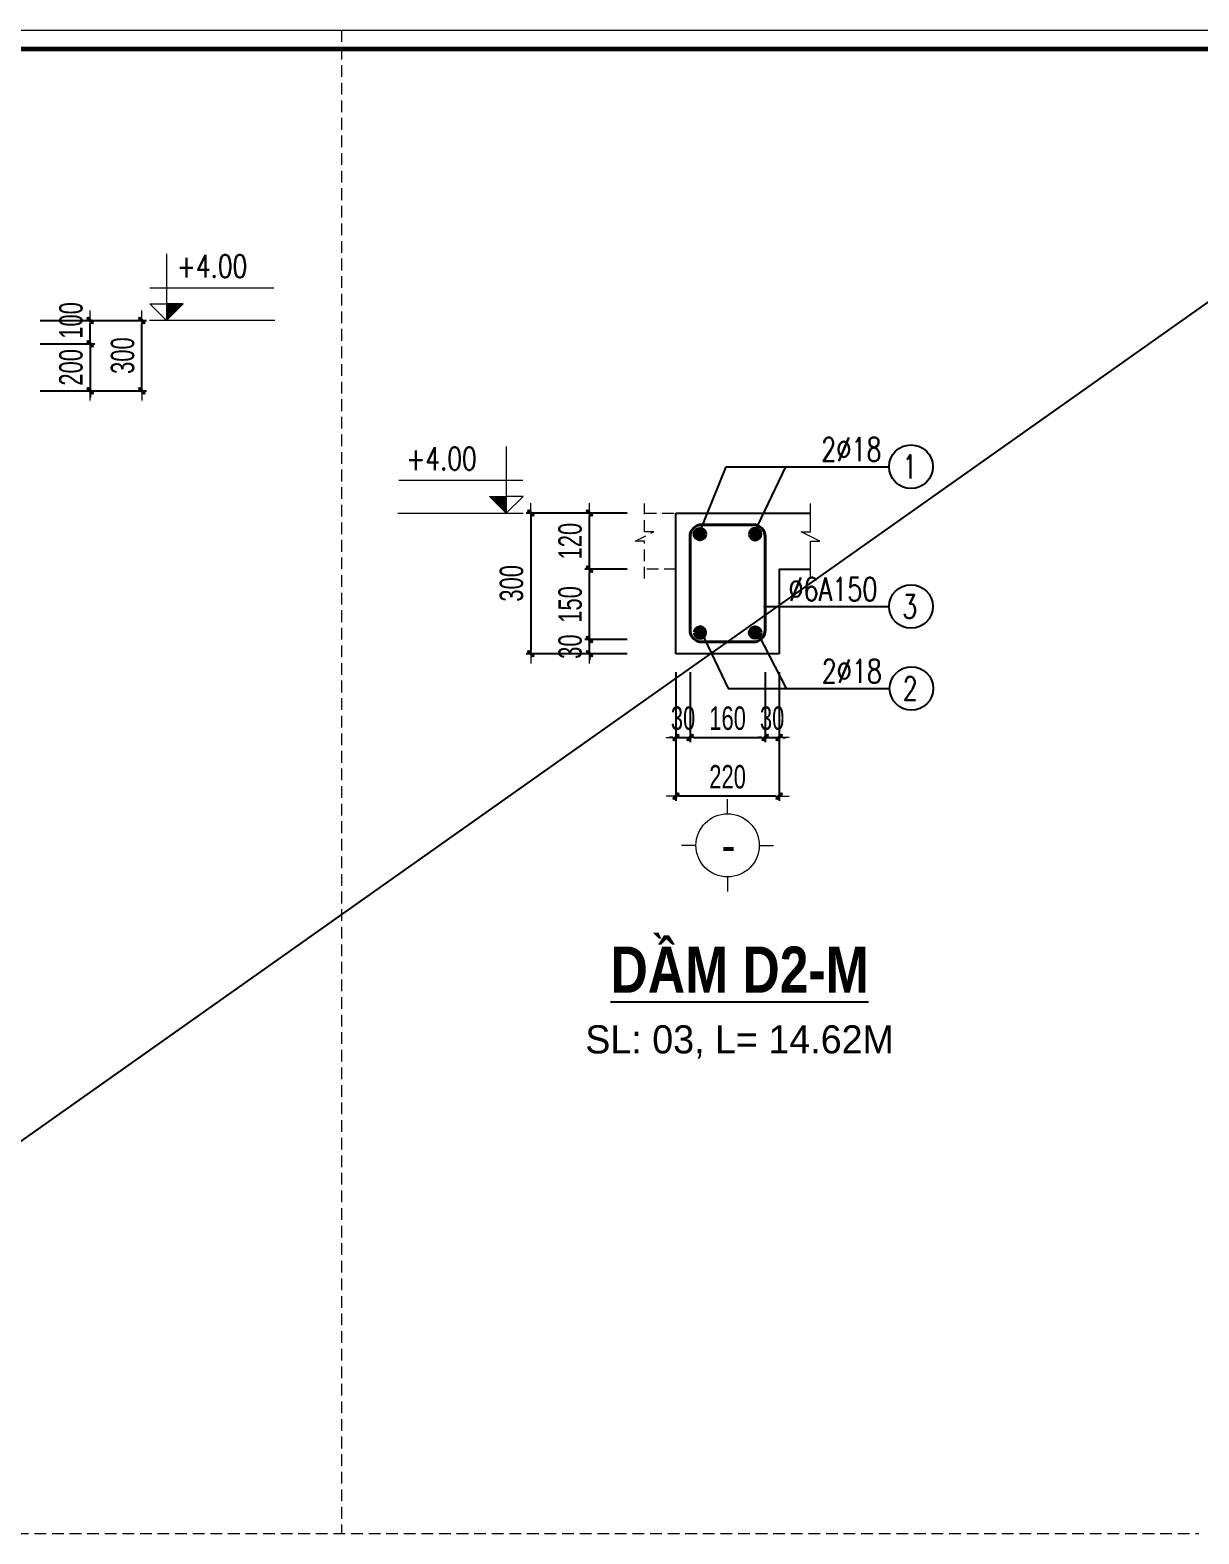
# Model space of a CAD drawing. Header units: millimetres. Extents: x -295047 to 263296, y -724756 to -308748.
# Drawn here: x -7968 to -2984, y -351020 to -344605 of the extents above; entities that cross this region are included whole.
import ezdxf
from ezdxf.enums import TextEntityAlignment as Align

# ---------------------------------------------------------------- set-up
doc = ezdxf.new("R2010")
doc.units = ezdxf.units.MM
doc.header["$MEASUREMENT"] = 0
doc.header["$PDMODE"] = 32
doc.linetypes.add('HIDDEN', pattern=[0.375, 0.25, -0.125])
doc.layers.get('Defpoints').update_dxf_attribs({"color": 1})
for name, color, linetype, lineweight in [('EG Dim', 8, 'Continuous', 15), ('EG Text1', 3, 'Continuous', 20), ('Khac', 156, 'Continuous', 9), ('Khungten_LCDI', 7, 'Continuous', 5), ('KICHTHUOC', 8, 'Continuous', 18), ('LC Dim', 8, 'Continuous', 18), ('LC ISO', 153, 'Continuous', 13), ('LC MANH DUT', 35, 'HIDDEN', 5), ('LC Net dam2', 6, 'Continuous', 40), ('LC Net dam3', 1, 'Continuous', 60), ('LC Net manh', 219, 'Continuous', 5), ('LC Net thay', 7, 'Continuous', 25), ('LC Text1', 3, 'Continuous', 20), ('LC Text2', 7, 'Continuous', 25)]:
    doc.layers.add(name, color=color, linetype=linetype, lineweight=lineweight)
doc.layers.add('KCS_Plotter', color=11, linetype='Continuous', plot=False)
doc.styles.add('EG Huy', font='vnsimli.shx', dxfattribs={"width": 0.75})
doc.styles.add('HOATBIF', font='hoatbif.shx', dxfattribs={"width": 0.7})
doc.styles.add('Khungten', font='VHAVAN.TTF', dxfattribs={"width": 0.9, "height": 5000})
doc.styles.add('LC 1', font='VHAVANB.TTF')
doc.styles.add('LC 3', font='vnsimli.shx', dxfattribs={"width": 0.75})
doc.styles.add('LC3', font='VHARIALB.TTF', dxfattribs={"width": 0.8})
doc.styles.add('Title', font='VHBLACK.TTF', dxfattribs={"width": 0.8})
doc.dimstyles.new('1-100(1-40)', dxfattribs={"dimscale": 40, "dimtxt": 2.5, "dimasz": 0.35, "dimexe": 0.5, "dimexo": 0, "dimgap": 0.8, "dimtad": 1, "dimdec": 0, "dimzin": 0, "dimdsep": 46, "dimtxsty": 'HOATBIF', "dimblk1": 'DOT', "dimblk2": 'DOT', "dimsah": 1, "dimcen": -1, "dimdle": 1, "dimclrd": 256, "dimclre": 256, "dimclrt": 4, "dimadec": 3, "dimazin": 2, "dimtfac": 0.3333333333333333, "dimtdec": 0, "dimtix": 1, "dimtmove": 2, "dimatfit": 3, "dimldrblk": 'DOT', "dimfxl": 1, "dimtvp": 0.8333333333333331, "dimtolj": 1, "dimtzin": 0, "dimarcsym": 0})

# ---------------------------------------------------------------- blocks, each defined once
blk = doc.blocks.new('DOT')
at = {"layer": 'LC Dim'}
blk.add_line((-3, 0), (3, 0), dxfattribs=at)
at = {"layer": 'LC Dim', "color": 4}
blk.add_line((-1, -1), (1, 1), dxfattribs=at)
blk.add_lwpolyline([(0.5, 1), (-1, -0.5), (-0.5, -1), (1, 0.5)], close=True, dxfattribs=at)
blk = doc.blocks.new('*D356')
at = {"layer": 'Defpoints', "color": 0, "ltscale": 2, "transparency": 16777216}
for p in [(-5422.417885164798, -346665.3065471829), (-5832.91788516479, -347265.3065471828), (-5422.417885164798, -347265.3065471828)]:
    blk.add_point(p, dxfattribs=at)
at = {"layer": 'LC Dim', "lineweight": -2, "ltscale": 2, "transparency": 16777216}
for p, q in [((-5422.417885164798, -346665.3065471829), (-5852.91788516479, -346665.3065471829)), ((-5832.91788516479, -346679.3065471829), (-5832.91788516479, -347251.3065471828)), ((-5422.417885164798, -347265.3065471828), (-5852.91788516479, -347265.3065471828))]:
    blk.add_line(p, q, dxfattribs=at)
at = {"layer": 'LC Dim', "lineweight": -2, "ltscale": 2, "transparency": 16777216, "xscale": 14, "yscale": 14, "zscale": 14}
for p, rotation in [((-5832.91788516479, -346665.3065471829), 90), ((-5832.91788516479, -347265.3065471828), 270)]:
    blk.add_blockref('DOT', p, dxfattribs=dict(at, rotation=rotation))
at = {"layer": 'LC Dim', "color": 4, "ltscale": 2, "transparency": 16777216, "insert": (-5914.917885164888, -346965.3065471828), "char_height": 100, "attachment_point": 5, "rotation": 90, "style": 'HOATBIF'}
blk.add_mtext('\\A1;300', dxfattribs=at)
blk = doc.blocks.new('_Dot')
at = {"color": 0, "linetype": 'ByBlock', "lineweight": -2}
blk.add_line((-0.5, 0), (-1, 0), dxfattribs=at)
at = {"color": 0, "linetype": 'ByBlock', "const_width": 0.5}
blk.add_lwpolyline([(-0.25, 0, 1), (0.25, 0, 1)], format="xyb", close=True, dxfattribs=at)
blk = doc.blocks.new('*D357')
at = {"layer": 'Defpoints', "color": 0, "ltscale": 2, "transparency": 16777216}
for p in [(-5213.917885164476, -347344.8065471828), (-5153.917885164476, -347344.8065471828), (-5153.917885164476, -347623.1145193066)]:
    blk.add_point(p, dxfattribs=at)
at = {"layer": 'LC Dim', "lineweight": -2, "ltscale": 2, "transparency": 16777216}
for p, q in [((-5213.917885164476, -347344.8065471828), (-5213.917885164476, -347643.1145193066)), ((-5153.917885164476, -347344.8065471828), (-5153.917885164476, -347643.1145193066)), ((-5227.917885164476, -347623.1145193066), (-5241.917885164476, -347623.1145193066)), ((-5213.917885164476, -347623.1145193066), (-5153.917885164476, -347623.1145193066)), ((-5139.917885164476, -347623.1145193066), (-5125.917885164476, -347623.1145193066))]:
    blk.add_line(p, q, dxfattribs=at)
at = {"layer": 'LC Dim', "lineweight": -2, "ltscale": 2, "transparency": 16777216, "xscale": 14, "yscale": 14, "zscale": 14}
blk.add_blockref('DOT', (-5213.917885164476, -347623.1145193066), dxfattribs=at)
at = {"layer": 'LC Dim', "lineweight": -2, "ltscale": 2, "transparency": 16777216, "xscale": 14, "yscale": 14, "zscale": 14, "rotation": 180}
blk.add_blockref('DOT', (-5153.917885164476, -347623.1145193066), dxfattribs=at)
at = {"layer": 'LC Dim', "color": 4, "ltscale": 2, "transparency": 16777216, "insert": (-5183.917885164476, -347541.1145193066), "char_height": 100, "attachment_point": 5, "style": 'HOATBIF'}
blk.add_mtext('\\A1;30', dxfattribs=at)
blk = doc.blocks.new('*D358')
at = {"layer": 'Defpoints', "color": 0, "ltscale": 2, "transparency": 16777216}
for p in [(-5153.917885164476, -347344.8065471828), (-4833.917885164476, -347344.8065471828), (-4833.917885164476, -347623.1145193066)]:
    blk.add_point(p, dxfattribs=at)
at = {"layer": 'LC Dim', "lineweight": -2, "ltscale": 2, "transparency": 16777216}
for p, q in [((-5153.917885164476, -347344.8065471828), (-5153.917885164476, -347643.1145193066)), ((-4833.917885164476, -347344.8065471828), (-4833.917885164476, -347643.1145193066)), ((-5139.917885164476, -347623.1145193066), (-4847.917885164476, -347623.1145193066))]:
    blk.add_line(p, q, dxfattribs=at)
at = {"layer": 'LC Dim', "lineweight": -2, "ltscale": 2, "transparency": 16777216, "xscale": 14, "yscale": 14, "zscale": 14, "rotation": 180}
blk.add_blockref('DOT', (-5153.917885164476, -347623.1145193066), dxfattribs=at)
at = {"layer": 'LC Dim', "lineweight": -2, "ltscale": 2, "transparency": 16777216, "xscale": 14, "yscale": 14, "zscale": 14}
blk.add_blockref('DOT', (-4833.917885164476, -347623.1145193066), dxfattribs=at)
at = {"layer": 'LC Dim', "color": 4, "ltscale": 2, "transparency": 16777216, "insert": (-4993.917885164476, -347541.1145193066), "char_height": 100, "attachment_point": 5, "style": 'HOATBIF'}
blk.add_mtext('\\A1;160', dxfattribs=at)
blk = doc.blocks.new('*D359')
at = {"layer": 'Defpoints', "color": 0, "ltscale": 2, "transparency": 16777216}
for p in [(-4833.917885164476, -347344.8065471828), (-4773.917885164985, -347344.8065471828), (-4773.917885164985, -347623.1145193066)]:
    blk.add_point(p, dxfattribs=at)
at = {"layer": 'LC Dim', "lineweight": -2, "ltscale": 2, "transparency": 16777216}
for p, q in [((-4833.917885164476, -347344.8065471828), (-4833.917885164476, -347643.1145193066)), ((-4773.917885164985, -347344.8065471828), (-4773.917885164985, -347643.1145193066)), ((-4847.917885164476, -347623.1145193066), (-4861.917885164476, -347623.1145193066)), ((-4833.917885164476, -347623.1145193066), (-4773.917885164985, -347623.1145193066)), ((-4759.917885164985, -347623.1145193066), (-4745.917885164985, -347623.1145193066))]:
    blk.add_line(p, q, dxfattribs=at)
at = {"layer": 'LC Dim', "lineweight": -2, "ltscale": 2, "transparency": 16777216, "xscale": 14, "yscale": 14, "zscale": 14}
blk.add_blockref('DOT', (-4833.917885164476, -347623.1145193066), dxfattribs=at)
at = {"layer": 'LC Dim', "lineweight": -2, "ltscale": 2, "transparency": 16777216, "xscale": 14, "yscale": 14, "zscale": 14, "rotation": 180}
blk.add_blockref('DOT', (-4773.917885164985, -347623.1145193066), dxfattribs=at)
at = {"layer": 'LC Dim', "color": 4, "ltscale": 2, "transparency": 16777216, "insert": (-4803.91788516473, -347541.1145193066), "char_height": 100, "attachment_point": 5, "style": 'HOATBIF'}
blk.add_mtext('\\A1;30', dxfattribs=at)
blk = doc.blocks.new('*D360')
at = {"layer": 'Defpoints', "color": 0, "ltscale": 2, "transparency": 16777216}
for p in [(-5213.917885164607, -347344.8065471828), (-4773.917885164985, -347344.8065471828), (-5213.917885164607, -347873.1145193067)]:
    blk.add_point(p, dxfattribs=at)
at = {"layer": 'LC Dim', "lineweight": -2, "ltscale": 2, "transparency": 16777216}
for p, q in [((-5213.917885164607, -347344.8065471828), (-5213.917885164607, -347893.1145193067)), ((-4773.917885164985, -347344.8065471828), (-4773.917885164985, -347893.1145193067)), ((-4787.917885164985, -347873.1145193067), (-5199.917885164607, -347873.1145193067))]:
    blk.add_line(p, q, dxfattribs=at)
at = {"layer": 'LC Dim', "lineweight": -2, "ltscale": 2, "transparency": 16777216, "xscale": 14, "yscale": 14, "zscale": 14, "rotation": 180}
blk.add_blockref('DOT', (-5213.917885164607, -347873.1145193067), dxfattribs=at)
at = {"layer": 'LC Dim', "lineweight": -2, "ltscale": 2, "transparency": 16777216, "xscale": 14, "yscale": 14, "zscale": 14}
blk.add_blockref('DOT', (-4773.917885164985, -347873.1145193067), dxfattribs=at)
at = {"layer": 'LC Dim', "color": 4, "ltscale": 2, "transparency": 16777216, "insert": (-4993.917885164796, -347791.1145193067), "char_height": 100, "attachment_point": 5, "style": 'HOATBIF'}
blk.add_mtext('\\A1;220', dxfattribs=at)
blk = doc.blocks.new('lcdi KC')
at = {"layer": 'Defpoints', "lineweight": 0}
blk.add_lwpolyline([(-1199.999999582767, -14849.99999999255), (-1199.999999582767, 14849.99999999255), (40799.99891111254, 14849.99999999255), (40799.99891111254, -14849.99999999255)], close=True, dxfattribs=at)
at = {"layer": 'Khungten_LCDI', "color": 5, "lineweight": 60}
blk.add_lwpolyline([(0, -14649.99999999255), (0, 14649.99999999255), (40599.99891117215, 14649.99999999255), (40599.99891117215, -14649.99999999255)], close=True, dxfattribs=at)
at = {"color": 7, "style": 'Khungten', "width": 0.8}
for tag, p in [('REVISION', (39498.75262445212, -10746.30395446718)), ('NGAYHT', (39546.07413610817, -11609.37091637403))]:
    blk.add_attdef(tag, text='', height=199.998925739526, dxfattribs=at).set_placement(p, align=Align.CENTER)
at = {"layer": 'LC Text1', "style": 'Title', "width": 1.485915225563207}
for tag, p, p2 in [('TENBANVE1', (36912.6576448679, -8885.760238945484), (40339.14494544267, -8885.760238945484)), ('TENBANVE2', (36912.6576448679, -9562.4655643329), (40339.14494544267, -9562.4655643329))]:
    blk.add_attdef(tag, text='', height=249.9999935159642, dxfattribs=at).set_placement(p, p2, align=Align.FIT)
at = {"layer": 'LC Text1', "style": 'Title', "width": 0.7}
blk.add_attdef('SOBANVE', text='', height=249.9999935159642, dxfattribs=at).set_placement((39561.98223525287, -13896.18071823567), align=Align.CENTER)
blk = doc.blocks.new('TTRUC')
at = {"layer": 'LC ISO'}
for p, q in [((0, 6.94551799677526), (0, 10.13175513561828)), ((-6.94551799677526, 0), (-10.13175513561828, 0)), ((6.94551799677526, 0), (10.13175513561828, 0)), ((0, -6.94551799677526), (0, -10.13175513561828))]:
    blk.add_line(p, q, dxfattribs=at)
at = {"layer": 'LC Net manh'}
blk.add_circle((0, 0), 6.94551799677526, dxfattribs=at)
blk = doc.blocks.new('*D367')
at = {"layer": 'Defpoints', "color": 0, "ltscale": 2, "transparency": 16777216}
for p in [(-7924.495356227428, -345843.8915512359), (-7491.296814670281, -345843.8915512359), (-7924.495356227428, -346143.8915512359)]:
    blk.add_point(p, dxfattribs=at)
at = {"layer": 'LC Dim', "lineweight": -2, "ltscale": 2, "transparency": 16777216}
for p, q in [((-7924.495356227428, -345843.8915512359), (-7471.296814670281, -345843.8915512359)), ((-7491.29681467028, -346129.8915512359), (-7491.296814670281, -345857.8915512359)), ((-7924.495356227428, -346143.8915512359), (-7471.29681467028, -346143.8915512359))]:
    blk.add_line(p, q, dxfattribs=at)
at = {"layer": 'LC Dim', "lineweight": -2, "ltscale": 2, "transparency": 16777216, "xscale": 14, "yscale": 14, "zscale": 14}
for p, rotation in [((-7491.296814670281, -345843.8915512359), 90), ((-7491.29681467028, -346143.8915512359), 270)]:
    blk.add_blockref('DOT', p, dxfattribs=dict(at, rotation=rotation))
at = {"layer": 'LC Dim', "color": 4, "ltscale": 2, "transparency": 16777216, "insert": (-7573.296814670376, -345993.8915512359), "char_height": 100, "attachment_point": 5, "rotation": 90, "style": 'HOATBIF'}
blk.add_mtext('\\A1;300', dxfattribs=at)
blk = doc.blocks.new('CT')
at = {"layer": 'LC Text1', "lineweight": 15}
blk.add_hatch(color=4, dxfattribs=at).paths.add_polyline_path([(3.250706634060648, 1.596954857551422), (1.638695725137124, 1.596954857551394), (1.638695725137124, -5.457000000000001e-12)])
at = {"layer": 'LC Text1', "color": 4, "lineweight": 15, "ltscale": 50}
for p, q in [((0.0459908282791446, 3.140833880472456), (11.99931321454046, 3.140833880472456)), ((12.09109892264804, 0), (0, 0))]:
    blk.add_line(p, q, dxfattribs=at)
for points in [[(1.638695725137139, 6.427505574464246), (1.638695725137139, -5.457000000000001e-12)], [(1.638695725137139, -5.457000000000001e-12), (0.0266848164974221, 1.596954857551394), (1.638695725137139, 1.596954857551394)], [(1.638695725137139, -5.457000000000001e-12), (3.25070663406062, 1.596954857551394), (1.638695725137139, 1.596954857551394)]]:
    blk.add_lwpolyline(points, dxfattribs=at)
at = {"layer": 'LC Text1', "color": 4, "style": 'LC 3', "width": 0.75}
blk.add_attdef('CT', (1.905322591842774, 3.502511696681693), '', height=2.2, dxfattribs=at)
blk = doc.blocks.new('theptron1')
at = {"layer": 'LC Net dam3'}
for p, q in [((-0.5, 0), (0.5, 0)), ((-0.3535533905960619, 0.353553390592424), (0.3535533905960619, -0.353553390592424)), ((0.3535533905960619, 0.353553390592424), (-0.3535533905960619, -0.353553390592424)), ((0, 0.5), (0, -0.5))]:
    blk.add_line(p, q, dxfattribs=at)
blk.add_circle((0, 0), 0.4999999999978783, dxfattribs=at)
blk = doc.blocks.new('*D306')
at = {"layer": 'Defpoints', "color": 0, "ltscale": 2, "transparency": 16777216}
for p in [(-5582.917885164805, -347205.3065471828), (-5422.417885164798, -347205.3065471828), (-5422.417885164798, -347265.3065471828)]:
    blk.add_point(p, dxfattribs=at)
at = {"layer": 'LC Dim', "lineweight": -2, "ltscale": 2, "transparency": 16777216}
for p, q in [((-5422.417885164798, -347205.3065471828), (-5602.917885164805, -347205.3065471828)), ((-5582.917885164805, -347191.3065471828), (-5582.917885164805, -347177.3065471828)), ((-5582.917885164805, -347265.3065471828), (-5582.917885164805, -347205.3065471828)), ((-5422.417885164798, -347265.3065471828), (-5602.917885164805, -347265.3065471828)), ((-5582.917885164805, -347279.3065471828), (-5582.917885164805, -347293.3065471828))]:
    blk.add_line(p, q, dxfattribs=at)
at = {"layer": 'LC Dim', "lineweight": -2, "ltscale": 2, "transparency": 16777216, "xscale": 14, "yscale": 14, "zscale": 14}
for p, rotation in [((-5582.917885164805, -347205.3065471828), 270), ((-5582.917885164805, -347265.3065471828), 90)]:
    blk.add_blockref('DOT', p, dxfattribs=dict(at, rotation=rotation))
at = {"layer": 'LC Dim', "color": 4, "ltscale": 2, "transparency": 16777216, "insert": (-5664.917885164902, -347235.3065471827), "char_height": 100, "attachment_point": 5, "rotation": 90, "style": 'HOATBIF'}
blk.add_mtext('\\A1;30', dxfattribs=at)
blk = doc.blocks.new('*D307')
at = {"layer": 'Defpoints', "color": 0, "ltscale": 2, "transparency": 16777216}
for p in [(-5582.917885164807, -346905.3065471828), (-5422.417885164798, -346905.3065471828), (-5422.417885164798, -347205.3065471828)]:
    blk.add_point(p, dxfattribs=at)
at = {"layer": 'LC Dim', "lineweight": -2, "ltscale": 2, "transparency": 16777216}
for p, q in [((-5422.417885164798, -346905.3065471828), (-5602.917885164807, -346905.3065471828)), ((-5582.917885164807, -347191.3065471828), (-5582.917885164807, -346919.3065471828)), ((-5422.417885164798, -347205.3065471828), (-5602.917885164807, -347205.3065471828))]:
    blk.add_line(p, q, dxfattribs=at)
at = {"layer": 'LC Dim', "lineweight": -2, "ltscale": 2, "transparency": 16777216, "xscale": 14, "yscale": 14, "zscale": 14}
for p, rotation in [((-5582.917885164807, -346905.3065471828), 90), ((-5582.917885164807, -347205.3065471828), 270)]:
    blk.add_blockref('DOT', p, dxfattribs=dict(at, rotation=rotation))
at = {"layer": 'LC Dim', "color": 4, "ltscale": 2, "transparency": 16777216, "insert": (-5664.917885164904, -347055.3065471827), "char_height": 100, "attachment_point": 5, "rotation": 90, "style": 'HOATBIF'}
blk.add_mtext('\\A1;150', dxfattribs=at)
blk = doc.blocks.new('*D308')
at = {"layer": 'Defpoints', "color": 0, "ltscale": 2, "transparency": 16777216}
for p in [(-5582.917885164792, -346665.3065471829), (-5422.417885164798, -346665.3065471829), (-5422.417885164798, -346905.3065471828)]:
    blk.add_point(p, dxfattribs=at)
at = {"layer": 'LC Dim', "lineweight": -2, "ltscale": 2, "transparency": 16777216}
for p, q in [((-5422.417885164798, -346665.3065471829), (-5602.917885164792, -346665.3065471829)), ((-5582.917885164792, -346891.3065471828), (-5582.917885164792, -346679.3065471829)), ((-5422.417885164798, -346905.3065471828), (-5602.917885164792, -346905.3065471828))]:
    blk.add_line(p, q, dxfattribs=at)
at = {"layer": 'LC Dim', "lineweight": -2, "ltscale": 2, "transparency": 16777216, "xscale": 14, "yscale": 14, "zscale": 14}
for p, rotation in [((-5582.917885164792, -346665.3065471829), 90), ((-5582.917885164792, -346905.3065471828), 270)]:
    blk.add_blockref('DOT', p, dxfattribs=dict(at, rotation=rotation))
at = {"layer": 'LC Dim', "color": 4, "ltscale": 2, "transparency": 16777216, "insert": (-5664.917885164889, -346785.3065471828), "char_height": 100, "attachment_point": 5, "rotation": 90, "style": 'HOATBIF'}
blk.add_mtext('\\A1;120', dxfattribs=at)
blk = doc.blocks.new('*D284')
at = {"layer": 'Defpoints', "color": 0, "ltscale": 2, "transparency": 16777216}
for p in [(-7924.495356227428, -345943.8915512344), (-7924.495356227428, -346143.8915512359), (-7711.296814670295, -346143.8915512359)]:
    blk.add_point(p, dxfattribs=at)
at = {"layer": 'LC Dim', "lineweight": -2, "ltscale": 2, "transparency": 16777216}
for p, q in [((-7924.495356227428, -345943.8915512344), (-7691.296814670296, -345943.8915512344)), ((-7711.296814670296, -345929.8915512344), (-7711.296814670296, -345915.8915512344)), ((-7711.296814670296, -345943.8915512344), (-7711.296814670295, -346143.8915512359)), ((-7924.495356227428, -346143.8915512359), (-7691.296814670295, -346143.8915512359)), ((-7711.296814670295, -346157.8915512359), (-7711.296814670295, -346171.8915512359))]:
    blk.add_line(p, q, dxfattribs=at)
at = {"layer": 'LC Dim', "lineweight": -2, "ltscale": 2, "transparency": 16777216, "xscale": 14, "yscale": 14, "zscale": 14}
for p, rotation in [((-7711.296814670296, -345943.8915512344), 270), ((-7711.296814670295, -346143.8915512359), 90)]:
    blk.add_blockref('DOT', p, dxfattribs=dict(at, rotation=rotation))
at = {"layer": 'LC Dim', "color": 4, "ltscale": 2, "transparency": 16777216, "insert": (-7793.296814670392, -346043.8915512351), "char_height": 100, "attachment_point": 5, "rotation": 90, "style": 'HOATBIF'}
blk.add_mtext('\\A1;200', dxfattribs=at)
blk = doc.blocks.new('*D285')
at = {"layer": 'Defpoints', "color": 0, "ltscale": 2, "transparency": 16777216}
for p in [(-7924.495356227428, -345843.8915512359), (-7711.296814670295, -345843.8915512359), (-7924.495356227428, -345943.8915512344)]:
    blk.add_point(p, dxfattribs=at)
at = {"layer": 'LC Dim', "lineweight": -2, "ltscale": 2, "transparency": 16777216}
for p, q in [((-7924.495356227428, -345843.8915512359), (-7691.296814670295, -345843.8915512359)), ((-7711.296814670295, -345929.8915512344), (-7711.296814670295, -345857.8915512359)), ((-7924.495356227428, -345943.8915512344), (-7691.296814670295, -345943.8915512344))]:
    blk.add_line(p, q, dxfattribs=at)
at = {"layer": 'LC Dim', "lineweight": -2, "ltscale": 2, "transparency": 16777216, "xscale": 14, "yscale": 14, "zscale": 14}
for p, rotation in [((-7711.296814670295, -345843.8915512359), 90), ((-7711.296814670295, -345943.8915512344), 270)]:
    blk.add_blockref('DOT', p, dxfattribs=dict(at, rotation=rotation))
at = {"layer": 'LC Dim', "color": 4, "ltscale": 2, "transparency": 16777216, "insert": (-7793.296814670255, -345843.8915512358), "char_height": 100, "attachment_point": 5, "rotation": 90, "style": 'HOATBIF'}
blk.add_mtext('\\A1;100', dxfattribs=at)
blk = doc.blocks.new('TIEUDE1')
at = {"layer": 'LC Text2', "color": 7, "style": 'LC 1'}
blk.add_attdef('TIªU§Ò', text='', height=5, dxfattribs=at).set_placement((0, 0), align=Align.BOTTOM_CENTER)
blk.add_attdef('TL', text='', height=3, dxfattribs=at).set_placement((0, -2), align=Align.TOP_CENTER)

msp = doc.modelspace()

# ---------------------------------------------------------------- linework, layer by layer
at = {"layer": 'KCS_Plotter', "ltscale": 2}
msp.add_line((-18104.22813000019, -356485.257047337), (-1304.228565740181, -344605.257047343), dxfattribs=at)
at = {"layer": 'LC MANH DUT', "ltscale": 200}
for p, q in [((-6640, -344605.2570473428), (-6640, -351018.0000000001)), ((-5347.685892960311, -346665.3065471828), (-5213.917885164476, -346665.3065471828)), ((-5213.917885164476, -346905.3065471827), (-5347.685892960311, -346905.3065471827)), ((-17624.22813016763, -351018.0000000001), (-2984.217833481009, -351018.0000000001))]:
    msp.add_line(p, q, dxfattribs=at)
msp.add_lwpolyline([(-5347.685892960311, -346945.3065471828), (-5347.685892960311, -346785.3065471828), (-5387.685892960311, -346785.3065471828), (-5307.685892960311, -346745.3065471828), (-5347.685892960311, -346745.3065471828), (-5347.685892960311, -346625.3065471828)], dxfattribs=at)
at = {"layer": 'LC Net dam2'}
msp.add_lwpolyline([(-5103.917885164985, -347215.3065471828), (-4883.917885164476, -347215.3065471828, 0.4142135623730951), (-4833.917885164476, -347165.3065471828), (-4833.917885164476, -346765.3065471828, 0.4142135623730951), (-4883.917885164476, -346715.3065471828), (-5103.917885164985, -346715.3065471828, 0.4142135623730951), (-5153.917885164476, -346765.3065471828), (-5153.917885164476, -347165.3065471828, 0.4142135623730951)], format="xyb", close=True, dxfattribs=at)
at = {"layer": 'LC Net manh'}
msp.add_lwpolyline([(-4640.149877369164, -346945.3065471828), (-4640.149877369164, -346785.3065471828), (-4600.149877369164, -346785.3065471828), (-4680.149877369164, -346745.3065471828), (-4640.149877369164, -346745.3065471828), (-4640.149877369164, -346625.3065471828)], dxfattribs=at)
at = {"layer": 'LC Net thay', "ltscale": 2}
for p, q in [((-5213.917885164476, -347265.3065471827), (-5213.917885164476, -346665.3065471828)), ((-5213.917885164476, -346665.3065471828), (-4640.149877369164, -346665.3065471828)), ((-4773.917885164985, -346905.3065471828), (-4773.917885164985, -347265.3065471827)), ((-4773.917885164985, -346905.3065471828), (-4640.149877369164, -346905.3065471828)), ((-4773.917885164985, -347265.3065471827), (-5213.917885164476, -347265.3065471827))]:
    msp.add_line(p, q, dxfattribs=at)
at = {"layer": 'LC Text2', "linetype": 'ByBlock'}
for centre in [(-4211.863231106596, -346467.8065471828), (-4211.863231106392, -347064.0619747336), (-4209.863231106392, -347413.8065471828)]:
    msp.add_circle(centre, 93.0546540581646, dxfattribs=at)

# ---------------------------------------------------------------- block references
at = {"layer": 'EG Dim', "yscale": 42.40098003740421, "zscale": 42.40098003740421}
for p, xscale, rotation in [((-5111.657773066596, -346755.1544875989), 42.40098003740421, 90), ((-4876.177997262865, -346755.1544875989), -42.40098003740421, 270), ((-5111.657773066596, -347175.4586067666), -42.40098003740421, 90), ((-4876.177997262865, -347175.4586067666), 42.40098003740421, 270)]:
    msp.add_blockref('theptron1', p, dxfattribs=dict(at, xscale=xscale, rotation=rotation))
at = {"layer": 'EG Text1'}
ref = msp.add_blockref('CT', (-7459.12344933999, -345843.8915512358), dxfattribs=dict(at, xscale=44.25072279153392, yscale=44.25072279153392, zscale=44.25072279153392))
ref.add_attrib('CT', '+4.00', (-7342.359256271702, -345660.6566590631), dxfattribs={"layer": 'Khac', "color": 3, "height": 97.35159014137308, "style": 'EG Huy', "width": 0.75})
ref = msp.add_blockref('CT', (-5864.812149655983, -346665.3065471828), dxfattribs=dict(at, xscale=-44.25072279153392, yscale=44.25072279153392, zscale=44.25072279153392))
ref.add_attrib('CT', '+4.00', (-6364.029018279594, -346482.0716550101), dxfattribs={"layer": 'Khac', "color": 3, "height": 97.35159014137308, "style": 'EG Huy', "width": 0.75})
at = {"layer": 'KICHTHUOC', "xscale": 19.39036266761832, "yscale": 19.39036266761832, "zscale": 19.39036266761832}
msp.add_blockref('TTRUC', (-4993.917885164796, -348083.0190471273), dxfattribs=at)
at = {"layer": 'LC Net thay', "xscale": 0.3999999999995694, "yscale": 0.3999999999995694, "zscale": 0.3999999999995694}
msp.add_blockref('lcdi KC', (-17624.22813016763, -350545.2570473335), dxfattribs=at)
at = {"layer": 'LC Text2'}
ref = msp.add_blockref('TIEUDE1', (-4942.646710143803, -348770.5000000017), dxfattribs=dict(at, xscale=40, yscale=40, zscale=40))
ref.add_attrib('TIªU§Ò', '%%UdÇm d2-m', dxfattribs={"color": 7, "height": 196.9765841011465, "style": 'LC3', "width": 0.8}).set_placement((-4942.646710143803, -348770.5000000017), align=Align.BOTTOM_CENTER)
ref.add_attrib('TL', 'sl: 03, L= 14.62M', dxfattribs={"color": 7, "height": 120.0000000000062, "style": 'LC 1'}).set_placement((-4942.646710143803, -348850.5000000035), align=Align.TOP_CENTER)

# ---------------------------------------------------------------- texts
at = {"layer": 'LC Text1', "ltscale": 0.2, "style": 'LC 1', "width": 0.9}
msp.add_text('-', height=150, dxfattribs=at).set_placement((-4989.664036760303, -348201.5229049062), align=Align.BOTTOM_CENTER)
at = {"layer": 'LC Text2', "linetype": 'ByBlock', "style": 'LC 3', "width": 0.75}
for s, p in [('2%%C18', (-4594.774728371653, -346443.7454244627)), ('%%C6A150', (-4734.274728371493, -347040.0008520135)), ('2%%C18', (-4592.774728371493, -347389.7454244627))]:
    msp.add_text(s, height=100, dxfattribs=at).set_placement(p)
for s, p in [('1', (-4217.114433319664, -346467.8065471828)), ('3', (-4217.114433319475, -347064.0619747336)), ('2', (-4215.114433319475, -347413.8065471828))]:
    msp.add_text(s, height=100, dxfattribs=at).set_placement(p, align=Align.MIDDLE_CENTER)

# ---------------------------------------------------------------- dimensions: what is measured, and where the dimension line sits
at = {"layer": 'LC Dim', "ltscale": 2}
dim = msp.add_linear_dim(base=(-7711.296814670295, -345843.8915512359), p1=(-7924.495356227424, -345943.8915512343), p2=(-7924.495356227424, -345843.8915512358), angle=270, dimstyle='1-100(1-40)', dxfattribs=at)
dim.commit()
dim.dimension.update_dxf_attribs({"geometry": '*D285', "text_midpoint": (-7793.296814670255, -345843.8915512358), "dimtype": 160})
for base, p1, p2, angle, picture, middle in [((-7491.296814670281, -345843.8915512359), (-7924.495356227424, -346143.8915512358), (-7924.495356227424, -345843.8915512358), 90, '*D367', (-7573.296814670376, -345993.8915512359)), ((-7711.296814670295, -346143.8915512359), (-7924.495356227424, -345943.8915512343), (-7924.495356227424, -346143.8915512358), 270, '*D284', (-7793.296814670392, -346043.8915512351))]:
    dim = msp.add_linear_dim(base=base, p1=p1, p2=p2, angle=angle, dimstyle='1-100(1-40)', dxfattribs=at)
    dim.commit()
    dim.dimension.update_dxf_attribs({"geometry": picture, "text_midpoint": middle})
for base, p1, p2, angle, picture, middle in [((-5832.91788516479, -347265.3065471828), (-5422.417885164796, -346665.3065471828), (-5422.417885164796, -347265.3065471827), 90, '*D356', (-5914.917885164888, -346965.3065471828)), ((-5582.917885164792, -346665.3065471829), (-5422.417885164796, -346905.3065471827), (-5422.417885164796, -346665.3065471828), 270, '*D308', (-5664.917885164889, -346785.3065471828)), ((-5582.917885164807, -346905.3065471828), (-5422.417885164796, -347205.3065471827), (-5422.417885164796, -346905.3065471827), 270, '*D307', (-5664.917885164904, -347055.3065471827)), ((-5582.917885164805, -347205.3065471828), (-5422.417885164796, -347265.3065471827), (-5422.417885164796, -347205.3065471827), 270, '*D306', (-5664.917885164902, -347235.3065471827))]:
    dim = msp.add_linear_dim(base=base, p1=p1, p2=p2, angle=angle, dimstyle='1-100(1-40)', override={"dimlfac": 0.5}, dxfattribs=at)
    dim.commit()
    dim.dimension.update_dxf_attribs({"geometry": picture, "text_midpoint": middle})
for base, p1, p2, picture, middle in [((-5153.917885164476, -347623.1145193066), (-5213.917885164476, -347344.8065471828), (-5153.917885164476, -347344.8065471828), '*D357', (-5183.917885164476, -347541.1145193066)), ((-5213.917885164607, -347873.1145193067), (-4773.917885164985, -347344.8065471828), (-5213.917885164607, -347344.8065471828), '*D360', (-4993.917885164796, -347791.1145193067)), ((-4833.917885164476, -347623.1145193066), (-5153.917885164476, -347344.8065471828), (-4833.917885164476, -347344.8065471828), '*D358', (-4993.917885164476, -347541.1145193066)), ((-4773.917885164985, -347623.1145193066), (-4833.917885164476, -347344.8065471828), (-4773.917885164985, -347344.8065471828), '*D359', (-4803.91788516473, -347541.1145193066))]:
    dim = msp.add_linear_dim(base=base, p1=p1, p2=p2, dimstyle='1-100(1-40)', override={"dimlfac": 0.5}, dxfattribs=at)
    dim.commit()
    dim.dimension.update_dxf_attribs({"geometry": picture, "text_midpoint": middle})

# ---------------------------------------------------------------- leaders
for points in [[(-5113.504994539595, -346750.4665216249), (-4999.417885164694, -346467.8065471828), (-4304.917885164796, -346467.8065471828)], [(-4879.267544970884, -346749.0279286329), (-4745.917885164796, -346467.8065471828), (-4304.917885164796, -346467.8065471828)], [(-4833.917885164476, -347064.0619747336), (-4304.917885164476, -347064.0619747336)], [(-5106.639415982172, -347172.3293504654), (-4990.917885164476, -347413.8065471828), (-4302.917885164476, -347413.8065471828)], [(-4862.834506869876, -347182.436011602), (-4743.917885164476, -347413.8065471828), (-4302.917885164476, -347413.8065471828)]]:
    msp.add_leader(points, dimstyle='1-100(1-40)', override={"dimlfac": 0.5}, dxfattribs=at)

doc.saveas('drawing.dxf')
